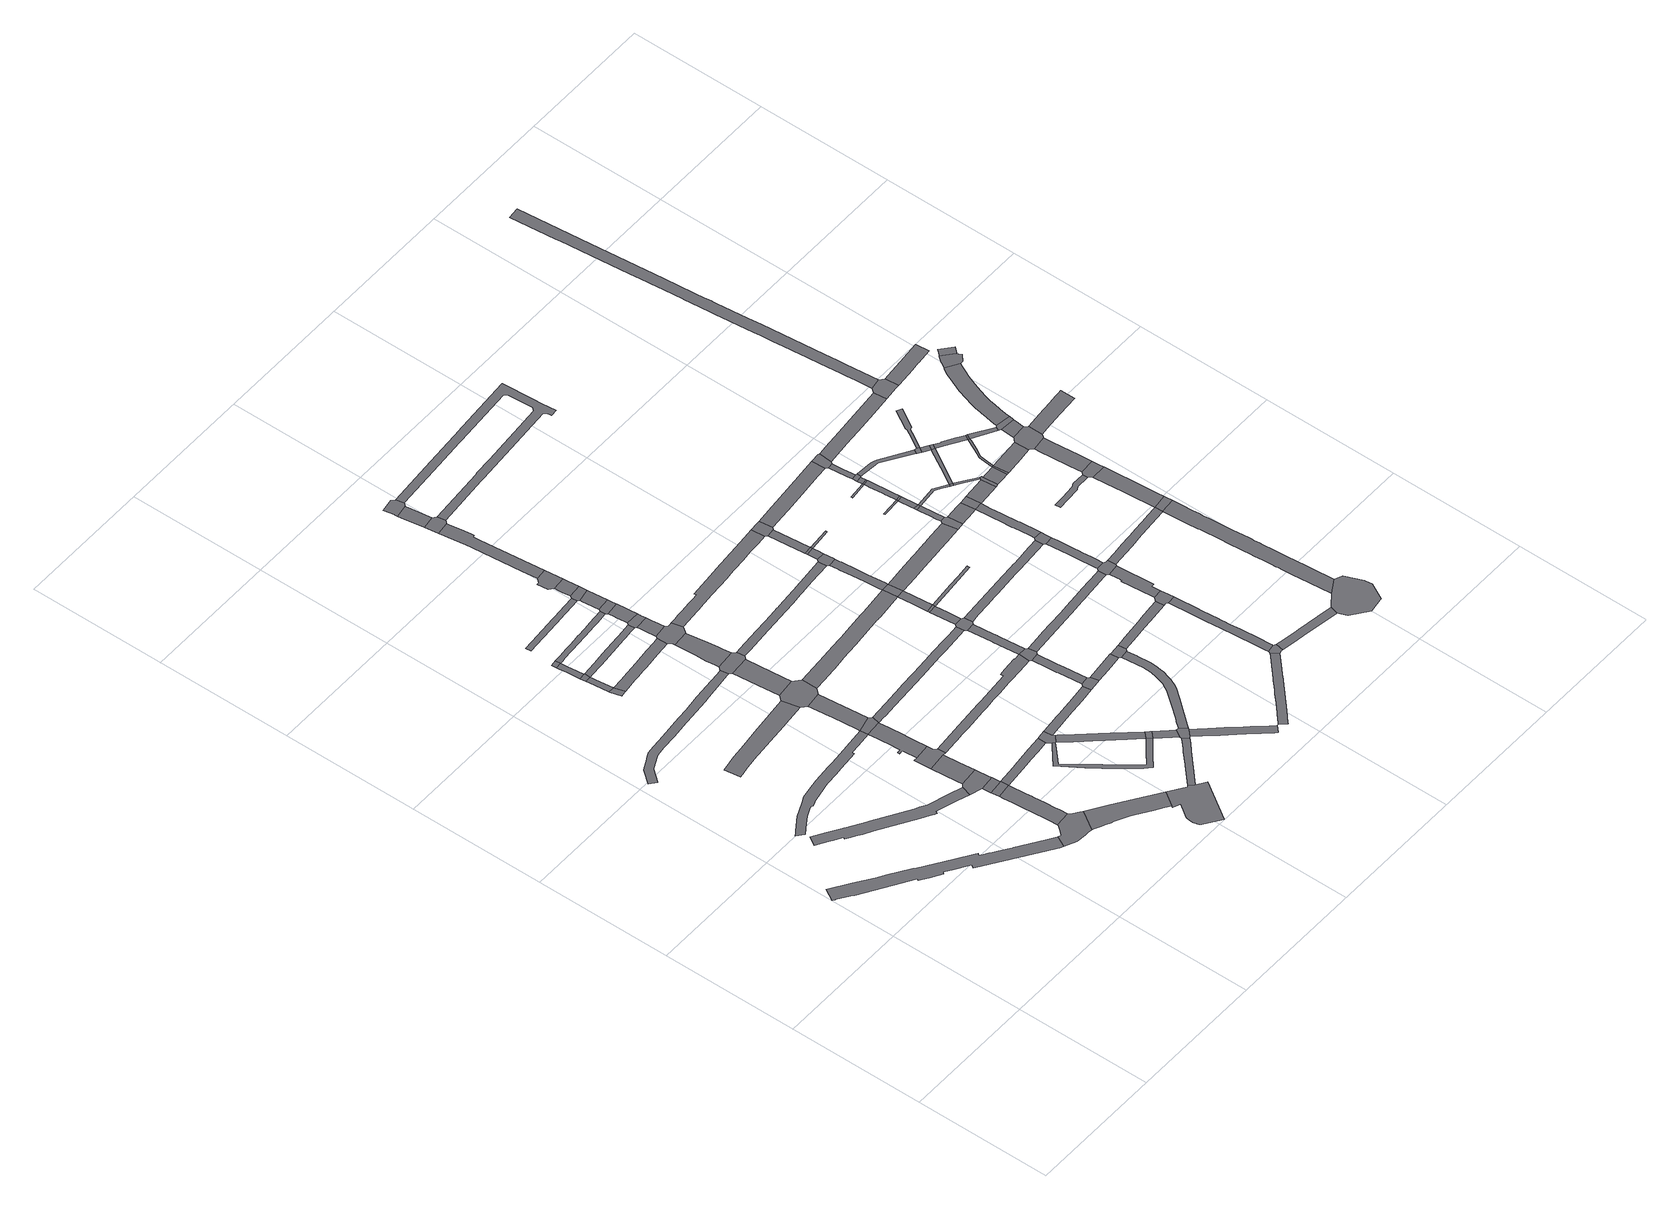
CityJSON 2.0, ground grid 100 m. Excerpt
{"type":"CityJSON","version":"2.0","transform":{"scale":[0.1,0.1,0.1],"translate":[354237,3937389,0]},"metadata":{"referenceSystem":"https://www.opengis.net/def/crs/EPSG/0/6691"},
"CityObjects":{
"road1":{"type":"Road","attributes":{"RoadStructureAttribute.sectionType":"1"},"geometry":[{"type":"MultiSurface","lod":"1","boundaries":[[[0,1,2,3,4,5,6,7,8,9,10,11,12,13,14,15,16,17,18,19,20,21,22,23,24,25,26,27,28,29,30,31,32,33,34,35,36,37,38,39,40,41,42,43,44,45]]]}]},
"road2":{"type":"Road","attributes":{"RoadStructureAttribute.sectionType":"1"},"geometry":[{"type":"MultiSurface","lod":"1","boundaries":[[[46,47,48,49,50,51,52,53,54,55,56,57,58,59,60,61,62,63,64,65,66,67,68,69,70,71,72,73,74,75]]]}]},
"road3":{"type":"Road","attributes":{"RoadStructureAttribute.sectionType":"1"},"geometry":[{"type":"MultiSurface","lod":"1","boundaries":[[[76,77,78,79,80,81,82,83,84,85,86,87,88,89,90,91,92,93,94,95,96,97,98,99,100,101,102,103,104,105,106,107,108,109,110,111,112,113,114]]]}]},
"road4":{"type":"Road","attributes":{"RoadStructureAttribute.sectionType":"1"},"geometry":[{"type":"MultiSurface","lod":"1","boundaries":[[[115,116,117,118,119,120,121,122,123,124,125,126,127,128,129,130,131,132,133,134,135,136,137,138,139,140,141,142,143,144,145,146,147,148,149,150,151]]]}]},
"road5":{"type":"Road","attributes":{"RoadStructureAttribute.sectionType":"1"},"geometry":[{"type":"MultiSurface","lod":"1","boundaries":[[[152,153,154,155,156,157,158,159,160,161,162,163,164,165,166,167,168,169,170,171,172,173,174]]]}]},
"road6":{"type":"Road","geometry":[{"type":"MultiSurface","lod":"1","boundaries":[[[175,176,177,178,179,180,181,182,0,45,183,184,185,186,187,188,189]]]}]},
"road7":{"type":"Road","geometry":[{"type":"MultiSurface","lod":"1","boundaries":[[[190,191,192,193,194,195,196]]]}]},
"road8":{"type":"Road","attributes":{"RoadStructureAttribute.sectionType":"1"},"geometry":[{"type":"MultiSurface","lod":"1","boundaries":[[[197,190,196,198,199,200,201,202,203]]]}]},
"road9":{"type":"Road","geometry":[{"type":"MultiSurface","lod":"1","boundaries":[[[203,202,204,205,206]]]}]},
"road10":{"type":"Road","attributes":{"RoadStructureAttribute.sectionType":"1"},"geometry":[{"type":"MultiSurface","lod":"1","boundaries":[[[205,207,208,209,210,211,212,206]]]}]},
"road11":{"type":"Road","attributes":{"RoadStructureAttribute.sectionType":"1"},"geometry":[{"type":"MultiSurface","lod":"1","boundaries":[[[213,214,215,216,217,218,219,220,221,222,179,178,223,224,225,226,227,228,229,230,231]]]}]},
"road12":{"type":"Road","geometry":[{"type":"MultiSurface","lod":"1","boundaries":[[[209,232,233,234,235,210]]]}]},
"road13":{"type":"Road","geometry":[{"type":"MultiSurface","lod":"1","boundaries":[[[236,237,238,239,240,46,75]]]}]},
"road14":{"type":"Road","geometry":[{"type":"MultiSurface","lod":"1","boundaries":[[[241,213,231,242,243,244]]]}]},
"road15":{"type":"Road","attributes":{"RoadStructureAttribute.sectionType":"1"},"geometry":[{"type":"MultiSurface","lod":"1","boundaries":[[[243,245,237,236,246,244]]]}]},
"road16":{"type":"Road","attributes":{"RoadStructureAttribute.sectionType":"1"},"geometry":[{"type":"MultiSurface","lod":"1","boundaries":[[[247,248,240,239,249,250]]]}]},
"road17":{"type":"Road","geometry":[{"type":"MultiSurface","lod":"1","boundaries":[[[251,252,253,254,255,256,257,247,250]]]}]},
"road18":{"type":"Road","attributes":{"RoadStructureAttribute.sectionType":"1"},"geometry":[{"type":"MultiSurface","lod":"1","boundaries":[[[258,259,260,261,262,263,264,265,266,267,268,269,270,271,272,273,175,189]]]}]},
"road19":{"type":"Road","attributes":{"RoadStructureAttribute.sectionType":"1"},"geometry":[{"type":"MultiSurface","lod":"1","boundaries":[[[274,275,276,277,278,279,280,281,282,255,254,283,284,285,286,287,113]]]}]},
"road20":{"type":"Road","attributes":{"RoadStructureAttribute.sectionType":"1"},"geometry":[{"type":"MultiSurface","lod":"1","boundaries":[[[195,288,289,290,291,292,293,294,295,296,297,298,299,300,301,302,303,196]]]}]},
"road21":{"type":"Road","attributes":{"RoadStructureAttribute.sectionType":"1"},"geometry":[{"type":"MultiSurface","lod":"1","boundaries":[[[202,304,305,306,307,308,309,310,311,312,313,314,315,316,317,318,319,320,321,322,323,324,204]]]}]},
"road22":{"type":"Road","geometry":[{"type":"MultiSurface","lod":"1","boundaries":[[[114,113,287,325,326]]]}]},
"road23":{"type":"Road","attributes":{"RoadStructureAttribute.sectionType":"1"},"geometry":[{"type":"MultiSurface","lod":"1","boundaries":[[[327,328,329,330,331,332,333,334,335,336,337,338,339,340,341,342,343,344,345,346,347,348,349,350,232,209]]]}]},
"road24":{"type":"Road","attributes":{"RoadStructureAttribute.sectionType":"1"},"geometry":[{"type":"MultiSurface","lod":"1","boundaries":[[[351,352,353,354,355,356,357,358,359,114,326]]]}]},
"road25":{"type":"Road","attributes":{"RoadStructureAttribute.sectionType":"1"},"geometry":[{"type":"MultiSurface","lod":"1","boundaries":[[[360,361,362,363,364,365,366,367,368,369,242,231]]]}]},
"road26":{"type":"Road","attributes":{"RoadStructureAttribute.sectionType":"1"},"geometry":[{"type":"MultiSurface","lod":"1","boundaries":[[[370,371,372,373,374,375,376,377,378,379,380,381,382,383,384,385,386,387,388,389]]]}]},
"road27":{"type":"Road","geometry":[{"type":"MultiSurface","lod":"1","boundaries":[[[390,391,163,162,354,353,392,393,394]]]}]},
"road28":{"type":"Road","attributes":{"RoadStructureAttribute.sectionType":"1"},"geometry":[{"type":"MultiSurface","lod":"1","boundaries":[[[395,396,397,398,390,394]]]}]},
"road29":{"type":"Road","geometry":[{"type":"MultiSurface","lod":"1","boundaries":[[[399,271,270,400,401,402,403,404,405,406,407,408,409,410,411,412,413,414,415,416,417,418,419,420,421,422,423,424,425]]]}]},
"road30":{"type":"Road","geometry":[{"type":"MultiSurface","lod":"1","boundaries":[[[397,396,426,427,428,429,115,151]]]}]},
"road31":{"type":"Road","attributes":{"RoadStructureAttribute.sectionType":"1"},"geometry":[{"type":"MultiSurface","lod":"1","boundaries":[[[428,430,431,432,433,434,435,436,437,429]]]}]},
"road32":{"type":"Road","geometry":[{"type":"MultiSurface","lod":"1","boundaries":[[[438,297,296,439,434,433,440,441,442,443,444,445]]]}]},
"road33":{"type":"Road","attributes":{"RoadStructureAttribute.sectionType":"1"},"geometry":[{"type":"MultiSurface","lod":"1","boundaries":[[[446,447,438,445,448,449,450,451,452]]]}]},
"road34":{"type":"Road","geometry":[{"type":"MultiSurface","lod":"1","boundaries":[[[451,453,454,455,456,457,315,314,452]]]}]},
"road35":{"type":"Road","geometry":[{"type":"MultiSurface","lod":"1","boundaries":[[[458,459,460,365,364,461,462,463,464,465,466]]]}]},
"road36":{"type":"Road","attributes":{"RoadStructureAttribute.sectionType":"1"},"geometry":[{"type":"MultiSurface","lod":"1","boundaries":[[[467,468,469,470,457,456,471]]]}]},
"road37":{"type":"Road","attributes":{"RoadStructureAttribute.sectionType":"1"},"geometry":[{"type":"MultiSurface","lod":"1","boundaries":[[[472,473,474,475,476,477,465,464,463,478,479,480,481,482,483,484,485,486,487,488],[489,490,491,492,493,494,464,495,496,497,498,499,500,501,488]]]}]},
"road38":{"type":"Road","geometry":[{"type":"MultiSurface","lod":"1","boundaries":[[[502,503,504,339,338,467,471]]]}]},
"road39":{"type":"Road","attributes":{"RoadStructureAttribute.sectionType":"1"},"geometry":[{"type":"MultiSurface","lod":"1","boundaries":[[[505,506,507,504,503]]]}]},
"road40":{"type":"Road","geometry":[{"type":"MultiSurface","lod":"1","boundaries":[[[370,389,506,505,508,509]]]}]},
"road41":{"type":"Road","attributes":{"RoadStructureAttribute.sectionType":"1"},"geometry":[{"type":"MultiSurface","lod":"1","boundaries":[[[508,510,511,512,513,514,509]]]}]},
"road42":{"type":"Road","geometry":[{"type":"MultiSurface","lod":"1","boundaries":[[[515,516,517,512,511,518,519]]]}]},
"road43":{"type":"Road","attributes":{"RoadStructureAttribute.sectionType":"1"},"geometry":[{"type":"MultiSurface","lod":"1","boundaries":[[[520,521,522,523,524,525,526,527,528,529,530,531,532,533,534,535,536,537,538,539,540,541,542,543,544,545,546,252,251]]]}]},
"road44":{"type":"Road","attributes":{"RoadStructureAttribute.sectionType":"1"},"geometry":[{"type":"MultiSurface","lod":"1","boundaries":[[[424,547,548,549,550,551,552,553,554,555,556,557,558,425]]]}]},
"road45":{"type":"Road","attributes":{"RoadStructureAttribute.sectionType":"1"},"geometry":[{"type":"MultiSurface","lod":"1","boundaries":[[[518,559,560,561,562,563,564,565,566,567,568,569,570,571,572,519]]]}]},
"road46":{"type":"Road","attributes":{"RoadStructureAttribute.sectionType":"1"},"geometry":[{"type":"MultiSurface","lod":"1","boundaries":[[[573,574,575,576,577,578,579,580,581,582,583,584,585,586,325,287,587,588,589,590,591,592,593,594,595,596]]]}]},
"road47":{"type":"Road","geometry":[{"type":"MultiSurface","lod":"1","boundaries":[[[487,597,598,472,488]]]}]},
"road48":{"type":"Road","attributes":{"RoadStructureAttribute.sectionType":"1"},"geometry":[{"type":"MultiSurface","lod":"1","boundaries":[[[466,599,600,601,602,603,604,605,606,607,608,609,610,611,458]]]}]},
"road49":{"type":"Road","geometry":[{"type":"MultiSurface","lod":"1","boundaries":[[[568,567,612,613,614,615]]]}]},
"road50":{"type":"Road","attributes":{"RoadStructureAttribute.sectionType":"1"},"geometry":[{"type":"MultiSurface","lod":"1","boundaries":[[[614,616,617,618,619,615]]]}]},
"road51":{"type":"Road","attributes":{"RoadStructureAttribute.sectionType":"1"},"geometry":[{"type":"MultiSurface","lod":"1","boundaries":[[[620,621,622,623,597,487]]]}]},
"road52":{"type":"Road","geometry":[{"type":"MultiSurface","lod":"1","boundaries":[[[624,625,626,627,618,617,628,629]]]}]},
"road53":{"type":"Road","attributes":{"RoadStructureAttribute.sectionType":"1"},"geometry":[{"type":"MultiSurface","lod":"1","boundaries":[[[630,631,632,633,634,635,636,637,638,393,392,639,640,641,642,643,644,645,646,647,648,649,650,651,652,653]]]}]},
"road54":{"type":"Road","geometry":[{"type":"MultiSurface","lod":"1","boundaries":[[[654,622,621,553,552,655,656,657]]]}]},
"road55":{"type":"Road","attributes":{"RoadStructureAttribute.sectionType":"1"},"geometry":[{"type":"MultiSurface","lod":"1","boundaries":[[[658,659,660,661,662,663,664,665,666,667,668,669,670,427,426,671,672,673,674,675,676,677,678,679,680,681,682]]]}]},
"road56":{"type":"Road","attributes":{"RoadStructureAttribute.sectionType":"1"},"geometry":[{"type":"MultiSurface","lod":"1","boundaries":[[[683,684,685,686,687,688,689,690,691,692,656,655,693,694,695,696,697,698,699,700,701,702,703,704]]]}]},
"road57":{"type":"Road","attributes":{"RoadStructureAttribute.sectionType":"1"},"geometry":[{"type":"MultiSurface","lod":"1","boundaries":[[[705,706,707,708,709,710,711,712,713,714,715,716,717,718,719,442,441,720,721,722,723,724,725,726,727,728,729,730,731,732,733,734,735,736]]]}]},
"road58":{"type":"Road","geometry":[{"type":"MultiSurface","lod":"1","boundaries":[[[737,604,603,738,739,740,741]]]}]},
"road59":{"type":"Road","attributes":{"RoadStructureAttribute.sectionType":"1"},"geometry":[{"type":"MultiSurface","lod":"1","boundaries":[[[742,743,744,745,746,747,748,749,750,751,737,741]]]}]},
"road60":{"type":"Road","geometry":[{"type":"MultiSurface","lod":"1","boundaries":[[[535,534,747,746,752,753,754,755]]]}]},
"road61":{"type":"Road","attributes":{"RoadStructureAttribute.sectionType":"1"},"geometry":[{"type":"MultiSurface","lod":"1","boundaries":[[[756,757,758,759,760,761,762,763,764,765,766,767,768,769,770,771,772,773,774,775,776,777,778,779,780,781,782,783,784,785,786,654,657]]]}]},
"road62":{"type":"Road","attributes":{"RoadStructureAttribute.sectionType":"1"},"geometry":[{"type":"MultiSurface","lod":"1","boundaries":[[[787,788,789,790,791,792,793,794,535,755]]]}]},
"road63":{"type":"Road","attributes":{"RoadStructureAttribute.sectionType":"1"},"geometry":[{"type":"MultiSurface","lod":"1","boundaries":[[[795,796,797,798,799,740,739]]]}]},
"road64":{"type":"Road","geometry":[{"type":"MultiSurface","lod":"1","boundaries":[[[800,801,802,596,595,792,791,803,804]]]}]},
"road65":{"type":"Road","attributes":{"RoadStructureAttribute.sectionType":"1"},"geometry":[{"type":"MultiSurface","lod":"1","boundaries":[[[805,802,801,806,807]]]}]},
"road66":{"type":"Road","geometry":[{"type":"MultiSurface","lod":"1","boundaries":[[[808,809,805,807,810]]]}]},
"road67":{"type":"Road","attributes":{"RoadStructureAttribute.sectionType":"1"},"geometry":[{"type":"MultiSurface","lod":"1","boundaries":[[[652,811,808,810,812]]]}]},
"road68":{"type":"Road","geometry":[{"type":"MultiSurface","lod":"1","boundaries":[[[652,812,813,653]]]}]},
"road69":{"type":"Road","geometry":[{"type":"MultiSurface","lod":"1","boundaries":[[[771,814,815,816,798,797,772]]]}]},
"road70":{"type":"Road","attributes":{"RoadStructureAttribute.sectionType":"1"},"geometry":[{"type":"MultiSurface","lod":"1","boundaries":[[[817,818,819,820,821,822,653,813,823,824,825,826,827,828,829]]]}]},
"road71":{"type":"Road","geometry":[{"type":"MultiSurface","lod":"1","boundaries":[[[681,829,828,830,831,832,833,834,682]]]}]},
"road72":{"type":"Road","attributes":{"RoadStructureAttribute.sectionType":"1"},"geometry":[{"type":"MultiSurface","lod":"1","boundaries":[[[835,836,834,833,837,838,839]]]}]},
"road73":{"type":"Road","attributes":{"RoadStructureAttribute.sectionType":"1"},"geometry":[{"type":"MultiSurface","lod":"1","boundaries":[[[840,841,842,843,844,845,846,847,848,849,850,851,852,853,854,855,856,857,858,859,860,861,862]]]}]},
"road74":{"type":"Road","geometry":[{"type":"MultiSurface","lod":"1","boundaries":[[[835,839,863,864]]]}]},
"road75":{"type":"Road","attributes":{"RoadStructureAttribute.sectionType":"1"},"geometry":[{"type":"MultiSurface","lod":"1","boundaries":[[[628,865,866,867,868,869,870,871,872,873,874,875,876,613,612,877,878,879,880,881,882,883,884,885,886,887,888,889,890,629]]]}]},
"road76":{"type":"Road","attributes":{"RoadStructureAttribute.sectionType":"1"},"geometry":[{"type":"MultiSurface","lod":"1","boundaries":[[[863,891,892,893,894,895,896,897,864]]]}]},
"road77":{"type":"Road","attributes":{"RoadStructureAttribute.sectionType":"1"},"geometry":[{"type":"MultiSurface","lod":"1","boundaries":[[[807,898,899,900,901,902,810]]]}]},
"road78":{"type":"Road","geometry":[{"type":"MultiSurface","lod":"1","boundaries":[[[903,736,735,894,893,904,905]]]}]},
"road79":{"type":"Road","attributes":{"RoadStructureAttribute.sectionType":"1"},"geometry":[{"type":"MultiSurface","lod":"1","boundaries":[[[839,906,907,863]]]}]},
"road80":{"type":"Road","attributes":{"RoadStructureAttribute.sectionType":"1"},"geometry":[{"type":"MultiSurface","lod":"1","boundaries":[[[908,909,910,911,912,913,914,915,916,917,918,919,920,921,922,923,924,925,926,927,928,754,753]]]}]},
"road81":{"type":"Road","attributes":{"RoadStructureAttribute.sectionType":"1"},"geometry":[{"type":"MultiSurface","lod":"1","boundaries":[[[929,930,931,932,933,934,935,936,937,938,939,815,814]]]}]},
"road82":{"type":"Road","attributes":{"RoadStructureAttribute.sectionType":"1"},"geometry":[{"type":"MultiSurface","lod":"1","boundaries":[[[940,941,942,943,944,945,946,947,948,949,950,951,952,953,954,800,804]]]}]},
"road83":{"type":"Road","attributes":{"RoadStructureAttribute.sectionType":"1"},"geometry":[{"type":"MultiSurface","lod":"1","boundaries":[[[955,956,957,958,959,960,961,962,963,964,965,966,967,968,813,812,969,970,971,972,973,974,975,976]]]}]},
"road84":{"type":"Road","geometry":[{"type":"MultiSurface","lod":"1","boundaries":[[[840,862,977,978,979,980,981]]]}]},
"road85":{"type":"Road","attributes":{"RoadStructureAttribute.sectionType":"1"},"geometry":[{"type":"MultiSurface","lod":"1","boundaries":[[[982,983,984,985,986,987,988,989,981,980,990,991,992,993,994,995,996,997,998,999,1000,1001]]]}]},
"road86":{"type":"Road","attributes":{"RoadStructureAttribute.sectionType":"1"},"geometry":[{"type":"MultiSurface","lod":"1","boundaries":[[[904,1002,1003,1004,1005,1006,1007,1008,1009,1010,1011,905]]]}]},
"road87":{"type":"Road","geometry":[{"type":"MultiSurface","lod":"1","boundaries":[[[1012,1013,1014,1015,933,932,1016,982,1001]]]}]},
"road88":{"type":"Road","attributes":{"RoadStructureAttribute.sectionType":"1"},"geometry":[{"type":"MultiSurface","lod":"1","boundaries":[[[1017,1018,1019,1020,1021,1022,1023,1014,1013,1024,1025,1026,1027]]]}]},
"road89":{"type":"Road","attributes":{"RoadStructureAttribute.sectionType":"1"},"geometry":[{"type":"MultiSurface","lod":"1","boundaries":[[[978,1028,1029,1030,1031,1032,1033,1034,1035,1036,1037,979]]]}]},
"road90":{"type":"Road","attributes":{"RoadStructureAttribute.sectionType":"1"},"geometry":[{"type":"MultiSurface","lod":"1","boundaries":[[[1038,1039,1040,1041]]]}]},
"road91":{"type":"Road","geometry":[{"type":"MultiSurface","lod":"1","boundaries":[[[1042,1043,1044,1045,955,976]]]}]},
"road92":{"type":"Road","geometry":[{"type":"MultiSurface","lod":"1","boundaries":[[[1046,1047,1048,1049,1050,919,918,1017,1027]]]}]},
"road93":{"type":"Road","attributes":{"RoadStructureAttribute.sectionType":"1"},"geometry":[{"type":"MultiSurface","lod":"1","boundaries":[[[1044,1051,1052,1053,1054,1055,1056,1045]]]}]},
"road94":{"type":"Road","attributes":{"RoadStructureAttribute.sectionType":"1"},"geometry":[{"type":"MultiSurface","lod":"1","boundaries":[[[1057,1058,1059,1060]]]}]},
"road95":{"type":"Road","attributes":{"RoadStructureAttribute.sectionType":"1"},"geometry":[{"type":"MultiSurface","lod":"1","boundaries":[[[1061,1062,1063,1064,1065,1066,1050,1049,1067,1068,1069,1070,1071,1072,1073,1074]]]}]},
"road96":{"type":"Road","geometry":[{"type":"MultiSurface","lod":"1","boundaries":[[[1075,1076,1053,1052]]]}]},
"road97":{"type":"Road","attributes":{"RoadStructureAttribute.sectionType":"1"},"geometry":[{"type":"MultiSurface","lod":"1","boundaries":[[[1040,1077,1076,1075,1078,1079]]]}]},
"road98":{"type":"Road","geometry":[{"type":"MultiSurface","lod":"1","boundaries":[[[1041,1040,1079,1080,1081]]]}]},
"road99":{"type":"Road","geometry":[{"type":"MultiSurface","lod":"1","boundaries":[[[1073,1082,1083,1084,947,946,1074]]]}]},
"road100":{"type":"Road","attributes":{"RoadStructureAttribute.sectionType":"1"},"geometry":[{"type":"MultiSurface","lod":"1","boundaries":[[[1085,1043,1042,1086,1087,1088,1089,1090,1091,1092,1093,1094,1095,1084,1083,1096,1097,1098,1099,1100,1101,1088,1102]]]}]},
"road101":{"type":"Road","attributes":{"RoadStructureAttribute.sectionType":"1"},"geometry":[{"type":"MultiSurface","lod":"1","boundaries":[[[1103,1104,1105,1059,1106,1107,1108,1109,1110,1111,1041,1081]]]}]},
"road102":{"type":"Road","geometry":[{"type":"MultiSurface","lod":"1","boundaries":[[[1059,1105,1112,1060]]]}]},
"road103":{"type":"Road","attributes":{"RoadStructureAttribute.sectionType":"1"},"geometry":[{"type":"MultiSurface","lod":"1","boundaries":[[[1112,1113,1114,1060]]]}]},
"road104":{"type":"Road","geometry":[{"type":"MultiSurface","lod":"1","boundaries":[[[1115,1116,1114,1113,1117,1118]]]}]},
"road105":{"type":"Road","attributes":{"RoadStructureAttribute.sectionType":"1"},"geometry":[{"type":"MultiSurface","lod":"1","boundaries":[[[1119,1116,1115,1120,1121,1122]]]}]},
"road106":{"type":"Road","attributes":{"RoadStructureAttribute.sectionType":"1"},"geometry":[{"type":"MultiSurface","lod":"1","boundaries":[[[1123,1124,1075,1052,1125,1126,1127,1128,1129]]]}]},
"road107":{"type":"Road","geometry":[{"type":"MultiSurface","lod":"1","boundaries":[[[1121,1130,1131,1132,1007,1006,1122]]]}]},
"road108":{"type":"Road","geometry":[{"type":"MultiSurface","lod":"1","boundaries":[[[1088,1101,1133,1134,1102]]]}]},
"road109":{"type":"Road","geometry":[{"type":"MultiSurface","lod":"1","boundaries":[[[1128,1135,1136,1129]]]}]},
"road110":{"type":"Road","attributes":{"RoadStructureAttribute.sectionType":"1"},"geometry":[{"type":"MultiSurface","lod":"1","boundaries":[[[1137,1138,1139,1133,1101]]]}]},
"road111":{"type":"Road","attributes":{"RoadStructureAttribute.sectionType":"1"},"geometry":[{"type":"MultiSurface","lod":"1","boundaries":[[[1140,1141,1142,1143,1144,1145,1146,1147,1148,1047,1046,1149,1150,1151,1152,1153,1154,1155,1156]]]}]},
"road112":{"type":"Road","attributes":{"RoadStructureAttribute.sectionType":"1"},"geometry":[{"type":"MultiSurface","lod":"1","boundaries":[[[1117,1157,1158,1159,1160,1161,1162,1118]]]}]},
"road113":{"type":"Road","geometry":[{"type":"MultiSurface","lod":"1","boundaries":[[[1163,1164,1165,1166,1167,1168,1169,1170,1171,1033,1032,1172,1173]]]}]},
"road114":{"type":"Road","attributes":{"RoadStructureAttribute.sectionType":"1"},"geometry":[{"type":"MultiSurface","lod":"1","boundaries":[[[1174,1175,1176,1136,1135,1177,1178]]]}]},
"road115":{"type":"Road","geometry":[{"type":"MultiSurface","lod":"1","boundaries":[[[1139,1138,1179,1180,1181,1174,1178]]]}]},
"road116":{"type":"Road","attributes":{"RoadStructureAttribute.sectionType":"1"},"geometry":[{"type":"MultiSurface","lod":"1","boundaries":[[[1179,1182,1183,1184,1185,1186,1187,1188,1180]]]}]},
"road117":{"type":"Road","geometry":[{"type":"MultiSurface","lod":"1","boundaries":[[[1189,1190,1191,1159,1158,1192,1193]]]}]},
"road118":{"type":"Road","attributes":{"RoadStructureAttribute.sectionType":"1"},"geometry":[{"type":"MultiSurface","lod":"1","boundaries":[[[1156,1194,1195,1196,1197,1198,1199,1200,1201,1202,1203,1204,1205,1206,1207,1208,1209,1170,1169,1210,1211,1212,1213,1214,1215,1216,1217,1218,1219,1220,1221,1222,1223,1224,1225,1226,1227,1228,1229,1230,1231,1232,1233,1234]]]}]},
"road119":{"type":"Road","attributes":{"RoadStructureAttribute.sectionType":"1"},"geometry":[{"type":"MultiSurface","lod":"1","boundaries":[[[1235,1236,1189,1193]]]}]},
"road120":{"type":"Road","attributes":{"RoadStructureAttribute.sectionType":"1"},"geometry":[{"type":"MultiSurface","lod":"1","boundaries":[[[1237,1238,1239,1240,1241,1242,1243,1244,1245,1246]]]}]},
"road121":{"type":"Road","attributes":{"RoadStructureAttribute.sectionType":"1"},"geometry":[{"type":"MultiSurface","lod":"1","boundaries":[[[1247,1248,1249,1250,1251,1252,1253,1254,1255,1235,1256,1129,1136,1257,1255,1258,1259,1260]]]}]},
"road122":{"type":"Road","geometry":[{"type":"MultiSurface","lod":"1","boundaries":[[[1261,1185,1184,1262,1263,1264]]]}]},
"road123":{"type":"Road","attributes":{"RoadStructureAttribute.sectionType":"1"},"geometry":[{"type":"MultiSurface","lod":"1","boundaries":[[[1265,1266,1267,1268,1269,1131,1130,1270,1271,1272,1273,1274]]]}]},
"road124":{"type":"Road","geometry":[{"type":"MultiSurface","lod":"1","boundaries":[[[1255,1254,1236,1235]]]}]},
"road125":{"type":"Road","geometry":[{"type":"MultiSurface","lod":"1","boundaries":[[[1156,1234,1275,1140]]]}]},
"road126":{"type":"Road","attributes":{"RoadStructureAttribute.sectionType":"1"},"geometry":[{"type":"MultiSurface","lod":"1","boundaries":[[[1276,1277,1278,1279,1280,1281,1282,1283,1191,1190]]]}]},
"road127":{"type":"Road","attributes":{"RoadStructureAttribute.sectionType":"1"},"geometry":[{"type":"MultiSurface","lod":"1","boundaries":[[[1284,1285,1286,1287,1288,1263,1262]]]}]},
"road128":{"type":"Road","attributes":{"RoadStructureAttribute.sectionType":"1"},"geometry":[{"type":"MultiSurface","lod":"1","boundaries":[[[1275,1289,1290,1291,1292,1293,1294,1295,1296,1297,1140]]]}]},
"road129":{"type":"Road","attributes":{"RoadStructureAttribute.sectionType":"1"},"geometry":[{"type":"MultiSurface","lod":"1","boundaries":[[[1263,1298,1299,1300,1301,1302,1303,1304,1305,1306,1307,1308,1305,1309,1310,1311,1312,1313,1264]]]}]},
"road130":{"type":"Road","geometry":[{"type":"MultiSurface","lod":"1","boundaries":[[[1309,1305,1308,1247,1260]]]}]},
"road131":{"type":"Road","geometry":[{"type":"MultiSurface","lod":"1","boundaries":[[[1237,1246,1314,1293,1292,1315,1316,1317]]]}]},
"road132":{"type":"Road","attributes":{"RoadStructureAttribute.sectionType":"1"},"geometry":[{"type":"MultiSurface","lod":"1","boundaries":[[[1316,1318,1319,1320,1321,1322,1323,1324,1325,1317]]]}]},
"road133":{"type":"Road","geometry":[{"type":"MultiSurface","lod":"1","boundaries":[[[1286,1326,1322,1321,1327,1328,1329,1330,1331,1332,1333,1334,1287]]]}]},
"road134":{"type":"Road","attributes":{"RoadStructureAttribute.sectionType":"1"},"geometry":[{"type":"MultiSurface","lod":"1","boundaries":[[[1330,1335,1336,1337,1338,1331]]]}]},
"road135":{"type":"Road","geometry":[{"type":"MultiSurface","lod":"1","boundaries":[[[1339,1307,1306,1337,1336,1340,1341,1342]]]}]},
"road136":{"type":"Road","geometry":[{"type":"MultiSurface","lod":"1","boundaries":[[[1343,1265,1274,1344,1345,1346,1347,1348,1349]]]}]},
"road137":{"type":"Road","attributes":{"RoadStructureAttribute.sectionType":"1"},"geometry":[{"type":"MultiSurface","lod":"1","boundaries":[[[1350,1351,1352,1353,1354,1355,1356,1357,1358,1359,1360,1361,1362,1363,1364,1339,1342,1365,1366,1367,1368,1369,1370,1371,1372,1373,1374,1375,1376,1377]]]}]},
"road138":{"type":"Road","attributes":{"RoadStructureAttribute.sectionType":"1"},"geometry":[{"type":"MultiSurface","lod":"1","boundaries":[[[1378,1379,1380,1381,1382,1383,1384,1385,1329,1328,1386,1387,1388,1389,1390]]]}]},
"road139":{"type":"Road","attributes":{"RoadStructureAttribute.sectionType":"1"},"geometry":[{"type":"MultiSurface","lod":"1","boundaries":[[[1347,1391,1392,1393,1394,1395,1396,1397,1348]]]}]},
"road140":{"type":"Road","attributes":{"RoadStructureAttribute.sectionType":"1"},"geometry":[{"type":"MultiSurface","lod":"1","boundaries":[[[1398,1399,1400,1401,1402,1403,1404,1405,1406,1407,1408,1409,1410,1411,1412,1413,1414,1415,1416,1417,1418,1419,1420,1421,1422,1423,1424,1425,1426,1427,1428,1429,1430,1431,1432,1433,1434,1435,1436,1437,1438,1439,1440,1441,1442,1443,1343,1349]]]}]},
"road141":{"type":"Road","geometry":[{"type":"MultiSurface","lod":"1","boundaries":[[[1444,1445,1446,1447,1448,1449,1450,1451,1452,1350,1377]]]}]},
"road142":{"type":"Road","attributes":{"RoadStructureAttribute.sectionType":"1"},"geometry":[{"type":"MultiSurface","lod":"1","boundaries":[[[1453,1454,1455,1448,1447]]]}]}
},
"vertices":[
[1294,722,0],[1230,764,0],[1194,788,0],[1056,880,0],[1050,885,0],[1036,893,0],[998,919,0],[964,941,0],[942,957,0],[935,962,0],[925,969,0],[894,989,0],[868,1007,0],[881,1022,0],[867,1031,0],[757,1105,0],[539,1250,0],[532,1255,0],[530,1257,0],[383,1355,0],[324,1393,0],[201,1476,0],[56,1573,0],[5,1485,0],[23,1474,0],[24,1474,0],[119,1409,0],[127,1404,0],[339,1270,0],[476,1183,0],[474,1180,0],[468,1171,0],[528,1134,0],[530,1132,0],[612,1081,0],[618,1090,0],[622,1096,0],[671,1063,0],[778,992,0],[764,970,0],[777,960,0],[812,937,0],[1206,672,0],[1230,656,0],[1240,651,0],[1255,643,0],
[1259,1443,0],[1170,1471,0],[1007,1523,0],[963,1548,0],[933,1565,0],[681,1718,0],[664,1728,0],[538,1805,0],[536,1807,0],[516,1819,0],[437,1868,0],[342,1925,0],[303,1861,0],[384,1811,0],[411,1795,0],[469,1760,0],[461,1747,0],[484,1733,0],[535,1702,0],[537,1701,0],[563,1685,0],[627,1646,0],[888,1487,0],[966,1442,0],[972,1439,0],[979,1436,0],[989,1433,0],[995,1447,0],[1145,1400,0],[1236,1371,0],
[1083,2223,0],[971,2211,0],[908,2207,0],[878,2205,0],[786,2198,0],[740,2193,0],[675,2182,0],[585,2166,0],[542,2146,0],[540,2145,0],[528,2140,0],[428,2096,0],[364,2051,0],[328,2027,0],[317,2020,0],[309,2014,0],[294,2004,0],[292,2002,0],[339,1963,0],[374,1986,0],[388,1995,0],[439,2029,0],[466,2047,0],[539,2078,0],[541,2079,0],[552,2084,0],[553,2084,0],[563,2074,0],[588,2084,0],[608,2092,0],[714,2110,0],[761,2119,0],[858,2127,0],[918,2133,0],[1064,2147,0],[1065,2164,0],[1131,2169,0],[1248,2181,0],[1240,2240,0],
[1104,3237,0],[1065,3232,0],[992,3226,0],[943,3222,0],[846,3212,0],[839,3212,0],[711,3196,0],[628,3188,0],[554,3181,0],[552,3180,0],[443,3169,0],[341,3161,0],[281,3154,0],[277,3154,0],[258,3143,0],[254,3141,0],[231,3128,0],[148,3086,0],[72,2991,0],[120,2954,0],[190,3040,0],[196,3044,0],[284,3089,0],[299,3097,0],[370,3103,0],[486,3113,0],[552,3119,0],[554,3119,0],[565,3121,0],[584,3122,0],[686,3132,0],[782,3140,0],[842,3146,0],[878,3151,0],[979,3161,0],[1098,3176,0],[1111,3178,0],
[488,2579,0],[501,2582,0],[545,2590,0],[547,2591,0],[566,2594,0],[674,2608,0],[687,2609,0],[868,2625,0],[929,2630,0],[1006,2638,0],[1166,2654,0],[1134,2779,0],[861,2749,0],[827,2746,0],[726,2733,0],[627,2723,0],[581,2717,0],[549,2712,0],[547,2712,0],[544,2712,0],[530,2709,0],[460,2695,0],[477,2578,0],
[1565,732,0],[1547,744,0],[1496,779,0],[1486,795,0],[1376,786,0],[1376,780,0],[1352,750,0],[1317,712,0],[1340,602,0],[1352,599,0],[1398,598,0],[1411,597,0],[1421,597,0],[1441,596,0],[1472,595,0],
[535,3663,0],[535,3658,0],[554,3581,0],[557,3581,0],[559,3581,0],[599,3585,0],[578,3663,0],
[518,3804,0],[562,3800,0],[560,3816,0],[559,3821,0],[559,3822,0],[558,3832,0],[515,3829,0],
[558,3878,0],[553,3877,0],[510,3874,0],
[542,3978,0],[541,3988,0],[535,4050,0],[492,4047,0],[494,4024,0],[500,3971,0],
[1339,1216,0],[1343,1181,0],[1349,1115,0],[1350,1102,0],[1355,1033,0],[1361,973,0],[1364,935,0],[1367,903,0],[1368,894,0],[1371,850,0],[1482,858,0],[1479,886,0],[1474,960,0],[1472,980,0],[1470,997,0],[1465,1054,0],[1465,1059,0],[1460,1109,0],[1448,1229,0],
[531,4087,0],[511,4085,0],[509,4085,0],[490,4083,0],
[1325,1343,0],[1435,1355,0],[1433,1375,0],[1423,1476,0],[1282,1462,0],
[1336,1242,0],[1443,1289,0],[1442,1289,0],[1332,1276,0],
[1435,1348,0],[1325,1336,0],
[1259,1694,0],[1278,1503,0],[1411,1595,0],[1399,1707,0],
[1422,1709,0],[1418,1768,0],[1397,1786,0],[1394,1830,0],[1280,1822,0],[1250,1820,0],[1256,1754,0],
[1487,588,0],[1524,570,0],[1563,552,0],[1595,536,0],[1602,535,0],[1613,529,0],[1631,520,0],[1706,485,0],[1714,481,0],[1735,467,0],[1841,395,0],[1901,355,0],[1940,329,0],[2010,432,0],[1844,544,0],[1705,638,0],
[1255,2107,0],[1259,2071,0],[1262,2032,0],[1268,1960,0],[1268,1945,0],[1240,1942,0],[1240,1926,0],[1270,1929,0],[1272,1911,0],[1387,1932,0],[1378,2057,0],[1376,2057,0],[1372,2117,0],[1364,2190,0],
[707,3598,0],[738,3601,0],[802,3609,0],[826,3611,0],[836,3612,0],[872,3614,0],[968,3623,0],[1018,3629,0],[1076,3634,0],[1074,3710,0],[1028,3705,0],[952,3698,0],[825,3686,0],[824,3685,0],[690,3672,0],[660,3670,0],
[560,3832,0],[562,3833,0],[580,3834,0],[674,3843,0],[730,3848,0],[810,3855,0],[816,3855,0],[936,3866,0],[951,3868,0],[1015,3873,0],[1057,3877,0],[1052,3922,0],[943,3913,0],[927,3911,0],[814,3902,0],[806,3901,0],[725,3893,0],[671,3889,0],[660,3888,0],[563,3878,0],[561,3878,0],
[1379,2249,0],[1358,2269,0],
[563,4052,0],[565,4053,0],[596,4055,0],[646,4060,0],[656,4061,0],[745,4068,0],[788,4071,0],[805,4073,0],[912,4081,0],[913,4081,0],[943,4084,0],[1036,4092,0],[1032,4129,0],[911,4119,0],[899,4118,0],[803,4110,0],[789,4109,0],[743,4105,0],[692,4100,0],[653,4097,0],[619,4094,0],[579,4091,0],[565,4090,0],[563,4090,0],
[1343,2409,0],[1339,2454,0],[1322,2634,0],[1203,2622,0],[1208,2588,0],[1220,2460,0],[1221,2443,0],[1230,2350,0],[1238,2267,0],
[1604,1245,0],[1650,1251,0],[1703,1257,0],[1785,1265,0],[1873,1275,0],[1875,1336,0],[1768,1324,0],[1639,1310,0],[1604,1305,0],[1586,1302,0],
[1010,4338,0],[929,4332,0],[885,4328,0],[812,4322,0],[795,4321,0],[745,4317,0],[630,4308,0],[568,4303,0],[566,4303,0],[502,4298,0],[505,4258,0],[565,4263,0],[567,4263,0],[637,4268,0],[721,4274,0],[773,4278,0],[797,4280,0],[822,4282,0],[893,4288,0],[1016,4297,0],
[1165,2817,0],[1155,2805,0],[1354,2672,0],[1355,2789,0],[1305,2831,0],
[1290,2985,0],[1273,3169,0],[1132,3160,0],[1150,2973,0],
[2128,353,0],[1935,318,0],[1973,303,0],[1989,297,0],[1931,219,0],[1923,208,0],[1919,199,0],[1916,190,0],[1915,184,0],[1914,178,0],[1912,165,0],[1911,153,0],[1912,146,0],[1912,141,0],[1913,133,0],[1914,127,0],[1916,120,0],[1918,113,0],[1920,106,0],[1923,100,0],[1926,95,0],[1929,89,0],[1931,87,0],[2052,6,0],[2235,281,0],[2170,326,0],[2137,361,0],
[1293,3192,0],[1286,3252,0],[1263,3272,0],[1123,3261,0],
[1254,3341,0],[1251,3370,0],[1239,3444,0],[1215,3597,0],[1100,3591,0],[1108,3432,0],[1112,3358,0],[1120,3291,0],
[1084,3726,0],[1098,3614,0],[1245,3637,0],[1251,3645,0],[1231,3724,0],[1217,3723,0],[1202,3721,0],[1180,3737,0],
[1072,3842,0],[1075,3810,0],[1176,3785,0],[1174,3818,0],[1172,3827,0],[1167,3871,0],[1070,3865,0],
[1163,3915,0],[1163,3919,0],[1161,3929,0],[1161,3933,0],[1063,3936,0],
[1943,1343,0],[1888,1337,0],[1884,1337,0],[1879,1266,0],[1885,1258,0],[1899,1242,0],[1913,1227,0],[1959,1268,0],[1947,1281,0],
[1049,4078,0],[1052,4049,0],[1055,4010,0],[1057,3997,0],[1145,4088,0],
[2329,850,0],[2260,928,0],[2189,1008,0],[2187,1010,0],[1993,1230,0],[1971,1256,0],[1876,1223,0],[1749,1117,0],[1858,950,0],[1858,949,0],[1923,865,0],[2080,664,0],[2125,624,0],[2202,687,0],[2227,707,0],[2314,778,0],[2285,811,0],[2199,741,0],[2115,672,0],[1951,885,0],[1861,1002,0],[1784,1102,0],[1874,1189,0],[1987,1144,0],[2032,1094,0],[2068,1053,0],[2119,996,0],[2129,985,0],[2163,947,0],[2212,893,0],
[1142,4117,0],[1139,4154,0],[1043,4144,0],
[1124,4305,0],[1028,4284,0],[1030,4273,0],
[1118,4363,0],[1022,4353,0],
[1108,4456,0],[1106,4481,0],[1010,4471,0],[1013,4439,0],[1015,4415,0],
[988,4579,0],[972,4578,0],[980,4499,0],[1092,4617,0],[1012,4608,0],
[1529,1716,0],[1542,1717,0],[1609,1724,0],[1661,1728,0],[1717,1732,0],[1796,1739,0],[1835,1742,0],[1880,1746,0],[1933,1750,0],[1961,1753,0],[2026,1758,0],[2129,1768,0],[2161,1770,0],[2244,1776,0],[2356,1785,0],[2358,1868,0],[2310,1863,0],[2309,1869,0],[2253,1864,0],[2202,1858,0],[2156,1854,0],[2158,1830,0],[2156,1830,0],[1897,1808,0],[1874,1806,0],[1655,1787,0],[1610,1784,0],
[2302,451,0],[2326,473,0],[2378,523,0],[2383,527,0],[2425,566,0],[2459,599,0],[2426,635,0],[2366,577,0],[2358,570,0],[2347,560,0],[2268,484,0],[2264,481,0],
[1071,4829,0],[1044,5094,0],[1039,5139,0],[1054,5141,0],[1051,5164,0],[1043,5214,0],[1035,5272,0],[1032,5289,0],[1025,5338,0],[930,5323,0],[940,5257,0],[959,5129,0],[964,5084,0],[1000,4720,0],
[2265,2316,0],[2204,2311,0],[2193,2311,0],[2109,2305,0],[2107,2304,0],[2064,2302,0],[2032,2300,0],[2018,2299,0],[2008,2298,0],[1836,2285,0],[1695,2275,0],[1688,2274,0],[1616,2266,0],[1580,2264,0],[1419,2194,0],[1431,2194,0],[1539,2202,0],[1615,2206,0],[1698,2215,0],[1840,2225,0],[2036,2239,0],[2093,2243,0],[2307,2259,0],[2299,2319,0],
[2357,819,0],[2350,827,0],
[1956,1282,0],[2180,1307,0],[2191,1308,0],[2293,1319,0],[2399,1331,0],[2392,1391,0],[2231,1373,0],[2185,1368,0],[2116,1361,0],[2087,1358,0],[2063,1355,0],[1980,1347,0],[1953,1344,0],
[1044,5361,0],[1034,5420,0],[1010,5439,0],[915,5425,0],
[988,5587,0],[982,5630,0],[887,5615,0],[890,5589,0],
[2395,688,0],[2426,654,0],[2461,707,0],[2434,736,0],
[965,5731,0],[871,5717,0],[883,5641,0],[884,5634,0],[1001,5653,0],[988,5712,0],
[2153,2857,0],[2083,2851,0],[2034,2846,0],[2012,2844,0],[1858,2830,0],[1787,2823,0],[1763,2821,0],[1702,2816,0],[1542,2802,0],[1431,2678,0],[1595,2693,0],[1601,2693,0],[1621,2695,0],[1633,2698,0],[1712,2706,0],[1799,2714,0],[1852,2719,0],[1861,2720,0],[2041,2737,0],[2045,2737,0],[2067,2739,0],[2071,2739,0],[2273,2758,0],[2261,2868,0],
[2482,705,0],[2468,608,0],[2514,650,0],[2521,659,0],
[2116,3321,0],[2081,3318,0],[1948,3306,0],[1922,3303,0],[1911,3302,0],[1860,3298,0],[1764,3290,0],[1740,3287,0],[1737,3287,0],[1659,3280,0],[1596,3275,0],[1503,3269,0],[1328,3256,0],[1351,3197,0],[1498,3209,0],[1619,3219,0],[1745,3227,0],[1746,3228,0],[1824,3235,0],[1916,3243,0],[1935,3245,0],[2042,3255,0],[2121,3262,0],[2207,3269,0],[2201,3330,0],
[2849,274,0],[2775,359,0],[2771,364,0],[2710,430,0],[2697,445,0],[2684,460,0],[2663,484,0],[2561,597,0],[2551,608,0],[2523,639,0],[2505,567,0],[2521,549,0],[2565,500,0],[2574,490,0],[2596,465,0],[2664,389,0],[2743,301,0],[2753,289,0],[2766,275,0],[2820,214,0],[2835,198,0],[2881,240,0],
[2079,3816,0],[1816,3793,0],[1813,3793,0],[1647,3779,0],[1511,3767,0],[1513,3748,0],[1507,3748,0],[1467,3744,0],[1427,3741,0],[1393,3738,0],[1385,3737,0],[1346,3734,0],[1310,3731,0],[1280,3728,0],[1271,3727,0],[1406,3659,0],[1462,3664,0],[1471,3665,0],[1487,3666,0],[1535,3670,0],[1566,3673,0],[1603,3675,0],[1633,3678,0],[1663,3681,0],[1735,3687,0],[1784,3692,0],[1822,3696,0],[1921,3704,0],[2009,3712,0],[2089,3718,0],[2165,3725,0],[2155,3823,0],
[2404,1407,0],[2441,1336,0],[2495,1341,0],[2479,1400,0],[2464,1413,0],
[2447,1584,0],[2446,1592,0],[2446,1596,0],[2439,1659,0],[2428,1778,0],[2368,1772,0],[2379,1652,0],[2385,1592,0],[2385,1591,0],[2387,1576,0],
[2438,1792,0],[2441,1795,0],[2435,1855,0],[2419,1867,0],
[2538,680,0],[2680,854,0],[2740,928,0],[2754,956,0],[2775,998,0],[2787,1039,0],[2793,1058,0],[2795,1063,0],[2798,1074,0],[2805,1120,0],[2806,1131,0],[2809,1188,0],[2808,1211,0],[2802,1274,0],[2801,1285,0],[2794,1360,0],[2734,1353,0],[2749,1190,0],[2748,1170,0],[2747,1156,0],[2745,1125,0],[2738,1087,0],[2719,1019,0],[2698,981,0],[2698,980,0],[2689,961,0],[2632,890,0],[2599,848,0],[2546,784,0],[2523,756,0],[2519,752,0],
[2406,1998,0],[2400,2061,0],[2399,2074,0],[2396,2102,0],[2381,2250,0],[2321,2245,0],[2339,2068,0],[2340,2056,0],
[2590,1351,0],[2624,1355,0],[2719,1365,0],[2712,1426,0],[2676,1422,0],
[2389,2325,0],[2373,2337,0],[2312,2333,0],[2393,2263,0],[2395,2265,0],
[2296,2523,0],[2363,2439,0],[2355,2528,0],
[2294,2539,0],[2295,2534,0],[2354,2548,0],
[2284,2649,0],[2333,2764,0],
[2321,2873,0],
[2808,1375,0],[2800,1435,0],[2725,1427,0],
[2229,3197,0],[2230,3179,0],[2239,3097,0],[2249,2993,0],[2252,2964,0],[2259,2890,0],[2319,2898,0],[2306,3022,0],[2297,3103,0],[2287,3218,0],[2286,3231,0],[2283,3261,0],[2222,3255,0],
[2281,3281,0],[2280,3307,0],[2278,3322,0],[2275,3347,0],[2215,3345,0],
[2208,3421,0],[2210,3399,0],[2271,3388,0],[2269,3419,0],[2268,3427,0],
[3330,651,0],[3311,634,0],[3257,582,0],[3256,581,0],[3204,533,0],[3174,504,0],[3167,498,0],[3106,440,0],[3079,416,0],[3024,364,0],[2995,337,0],[2926,273,0],[2899,247,0],[2891,240,0],[2933,196,0],[2941,204,0],[3013,272,0],[3120,372,0],[3200,446,0],[3208,454,0],[3238,483,0],[3271,513,0],[3369,606,0],
[2266,3442,0],[2206,3436,0],
[1382,5682,0],[1609,5700,0],[1620,5700,0],[1632,5701,0],[2095,5737,0],[2116,5719,0],[2125,5576,0],[2128,5529,0],[2110,5506,0],[1619,5467,0],[1478,5456,0],[1462,5454,0],[1436,5392,0],[1467,5394,0],[1651,5409,0],[2122,5447,0],[2145,5427,0],[2147,5396,0],[2197,5399,0],[2189,5510,0],[2185,5576,0],[2171,5803,0],[1671,5764,0],[1653,5763,0],[1636,5762,0],[1378,5742,0],
[2260,3506,0],[2257,3538,0],[2240,3717,0],[2180,3710,0],[2193,3571,0],[2200,3498,0],[2204,3452,0],
[2747,2564,0],[2745,2578,0],[2745,2584,0],[2641,2574,0],[2556,2567,0],
[2223,3829,0],[2253,3732,0],[2243,3831,0],
[2434,3442,0],[2433,3457,0],
[2824,1827,0],[2828,1828,0],[2951,1839,0],[2973,1841,0],[3044,1847,0],[3055,1848,0],[3105,1853,0],[3111,1853,0],[3151,1856,0],[3196,1860,0],[3223,1862,0],[3218,1922,0],[3194,1920,0],[3038,1907,0],[2960,1900,0],[2908,1895,0],[2823,1888,0],[2794,1885,0],[2682,1876,0],[2604,1870,0],[2494,1861,0],
[2889,1384,0],[3021,1398,0],[3075,1403,0],[3241,1421,0],[3235,1482,0],[3180,1476,0],[3069,1464,0],[3034,1459,0],[2917,1447,0],[2878,1443,0],[2833,1438,0],
[2463,2272,0],[2568,2281,0],[2645,2287,0],[2677,2289,0],[2879,2305,0],[2923,2309,0],[3183,2328,0],[3179,2389,0],[3054,2378,0],[3042,2377,0],[2946,2369,0],[2937,2368,0],[2900,2365,0],[2816,2359,0],[2458,2331,0],
[2931,2930,0],[2924,2929,0],[2871,2924,0],[2810,2918,0],[2742,2912,0],[2732,2911,0],[2731,2911,0],[2693,2908,0],[2655,2904,0],[2616,2900,0],[2606,2899,0],[2594,2898,0],[2560,2895,0],[2506,2891,0],[2461,2775,0],[2573,2786,0],[2729,2800,0],[2757,2803,0],[2828,2808,0],[2866,2812,0],[2898,2816,0],[2956,2821,0],
[3388,612,0],[3404,610,0],[3413,669,0],[3397,680,0],[3337,671,0],
[3275,1411,0],[3290,1235,0],[3296,1156,0],[3297,1154,0],[3305,1053,0],[3307,1035,0],[3328,778,0],[3336,689,0],[3396,692,0],[3394,711,0],[3388,788,0],[3376,927,0],[3369,1002,0],[3366,1043,0],[3364,1063,0],[3362,1088,0],[3352,1215,0],[3350,1240,0],[3337,1402,0],[3335,1416,0],
[2418,3747,0],[2427,3748,0],[2589,3763,0],[2765,3781,0],[2848,3789,0],[2842,3888,0],[2690,3874,0],[2646,3870,0],[2435,3849,0],[2389,3845,0],
[3332,1462,0],[3327,1513,0],[3258,1507,0],[3255,1506,0],[3260,1423,0],
[3239,1849,0],[3244,1784,0],[3245,1775,0],[3245,1766,0],[3246,1755,0],[3237,1754,0],[3256,1521,0],[3321,1580,0],[3341,1582,0],[3341,1587,0],[3319,1858,0],
[3477,598,0],[3532,590,0],[3572,583,0],[3851,540,0],[3855,540,0],[3870,597,0],[3837,603,0],[3601,639,0],[3582,642,0],[3491,657,0],
[2771,3265,0],[2772,3252,0],[2914,3262,0],[2913,3275,0],
[3008,2826,0],[2998,2936,0],[2984,2949,0],[2944,2946,0],
[3329,1870,0],[3323,1930,0],[3308,1929,0],[3291,1940,0],[3231,1937,0],
[2967,3120,0],[2967,3128,0],[2927,3124,0],[2929,3100,0],[2936,3028,0],[2940,2978,0],
[2757,3511,0],[2758,3500,0],[2890,3513,0],[2889,3524,0],
[3213,2150,0],[3214,2136,0],[3215,2128,0],[3216,2114,0],[3217,2099,0],[3230,1949,0],[3286,1995,0],[3283,2034,0],[3278,2100,0],[3276,2119,0],[3273,2159,0],[3262,2286,0],[3259,2322,0],[3198,2317,0],
[2965,3144,0],[2925,3143,0],
[2923,3161,0],[2963,3166,0],[2953,3266,0],
[2952,3273,0],[2952,3279,0],
[3255,2365,0],[3253,2399,0],[3193,2403,0],
[3097,2945,0],[3058,2831,0],[3068,2832,0],[3154,2840,0],[3163,2733,0],[3167,2689,0],[3168,2671,0],[3177,2569,0],[3178,2563,0],[3179,2556,0],[3189,2445,0],[3251,2424,0],[3239,2560,0],[3238,2565,0],[3226,2697,0],[3219,2775,0],[3214,2845,0],[3141,2949,0],
[2946,3337,0],[2931,3510,0],[2930,3517,0],[2891,3505,0],[2892,3490,0],[2893,3480,0],[2903,3373,0],[2904,3363,0],[2907,3337,0],
[2929,3528,0],
[2925,3569,0],[2885,3565,0],
[2921,3605,0],[2882,3598,0],[2931,3574,0],[2934,3604,0],
[2878,3641,0],[2912,3702,0],[2906,3777,0],[2865,3774,0],
[3125,3158,0],[3123,3158,0],[3121,3143,0],[3124,3141,0],[3162,3117,0],[3210,3085,0],[3219,3099,0],
[2915,3794,0],[2921,3890,0],[2912,3895,0],
[3203,2954,0],[3178,2951,0],
[3228,3074,0],[3239,3087,0],
[3328,2855,0],[3382,2860,0],[3372,2970,0],
[3858,1979,0],[3839,1977,0],[3741,1969,0],[3717,1967,0],[3623,1958,0],[3614,1957,0],[3560,1952,0],[3482,1945,0],[3394,1937,0],[3441,1880,0],[3512,1886,0],[3567,1892,0],[3584,1894,0],[3629,1898,0],[3793,1913,0],[3845,1918,0],[3860,1919,0],
[3088,3557,0],[3296,3423,0],[3315,3452,0],[3104,3578,0],[3081,3589,0],[3058,3594,0],
[4108,398,0],[4118,397,0],[4183,522,0],[4180,546,0],[4176,577,0],[4124,707,0],[4067,728,0],[3965,669,0],[3886,608,0],[3882,473,0],[4004,384,0],
[3383,2991,0],[3294,3050,0],[3247,3082,0],[3269,3047,0],[3375,2979,0],
[3405,2863,0],[3395,2972,0],[3396,2982,0],
[3445,2866,0],[3456,2867,0],[3509,2871,0],[3499,2981,0],[3498,2981,0],[3435,2976,0],[3419,2975,0],
[3347,3434,0],[3349,3438,0],[3332,3447,0],[3303,3418,0],[3327,3403,0],
[3867,1832,0],[3875,1741,0],[3881,1657,0],[3882,1651,0],[3897,1475,0],[3900,1443,0],[3909,1319,0],[3913,1279,0],[3916,1236,0],[3922,1173,0],[3927,1112,0],[3929,1079,0],[3930,1072,0],[3934,1024,0],[3939,954,0],[3944,900,0],[4053,910,0],[4042,1041,0],[4041,1053,0],[4037,1106,0],[4036,1127,0],[4030,1185,0],[4030,1194,0],[4026,1248,0],[4023,1290,0],[4019,1327,0],[4018,1343,0],[4016,1374,0],[4013,1398,0],[4013,1405,0],[4009,1446,0],[4006,1485,0],[4003,1524,0],[3994,1635,0],[3991,1666,0],[3988,1700,0],[3986,1724,0],[3982,1766,0],[3981,1777,0],[3974,1869,0],[3970,1930,0],
[3379,3369,0],[3400,3400,0],
[3797,2501,0],[3701,2501,0],[3674,2488,0],[3569,2482,0],[3490,2478,0],[3493,2438,0],[3565,2443,0],[3675,2451,0],[3695,2463,0],[3797,2465,0],
[3609,3278,0],[3607,3279,0],[3586,3292,0],[3560,3308,0],[3470,3362,0],[3464,3358,0],[3459,3361,0],[3422,3386,0],[3404,3359,0],[3297,3230,0],[3318,3217,0],[3453,3329,0],[3583,3249,0],[3588,3246,0],
[3499,2982,0],[3522,2872,0],[3512,2983,0],[3500,2984,0],
[3537,3949,0],[3138,3910,0],[2988,3896,0],[2933,3891,0],[2929,3891,0],[3094,3810,0],[3147,3815,0],[3216,3822,0],[3396,3839,0],[3546,3853,0],
[3965,1990,0],
[3417,3549,0],[3435,3579,0],[3454,3582,0],[3540,3724,0],[3505,3744,0],[3420,3603,0],[3418,3589,0],[3401,3562,0],
[3609,2880,0],[3620,2881,0],[3753,2894,0],[3749,3004,0],[3634,2994,0],
[3960,2046,0],[3947,2219,0],[3936,2348,0],[3929,2439,0],[3819,2437,0],[3827,2337,0],[3838,2213,0],[3846,2123,0],[3853,2037,0],
[3513,2992,0],[3525,3077,0],[3528,3100,0],[3540,3121,0],[3547,3134,0],[3553,3145,0],[3593,3224,0],[3601,3239,0],[3765,3147,0],[3779,3172,0],[3621,3271,0],[3586,3242,0],[3528,3124,0],[3515,3100,0],[3510,3085,0],[3509,3075,0],
[3818,2445,0],[3926,2466,0],[3921,2524,0],[3812,2518,0],
[3913,2622,0],[3896,2825,0],[3895,2833,0],[3891,2885,0],[3782,2870,0],[3786,2822,0],[3793,2743,0],[3805,2606,0],
[3764,2895,0],[3896,2893,0],[3909,2912,0],[3909,3019,0],[3888,3040,0],[3777,3034,0],[3775,3026,0],[3769,3021,0],[3753,3007,0],
[3895,3117,0],[3895,3125,0],[3786,3135,0],[3784,3116,0],
[3791,3178,0],[3896,3130,0],[3897,3135,0],[3900,3163,0],
[3562,3979,0],[3588,3857,0],[3617,3860,0],[3657,3864,0],[3683,3866,0],[3674,3965,0],[3641,3990,0],
[3972,3737,0],[3969,3733,0],[3957,3714,0],[3943,3688,0],[3928,3657,0],[3911,3621,0],[3879,3544,0],[3855,3474,0],[3838,3415,0],[3825,3366,0],[3824,3362,0],[3814,3315,0],[3806,3270,0],[3806,3263,0],[3794,3198,0],[3903,3183,0],[3913,3248,0],[3917,3261,0],[3922,3290,0],[3930,3327,0],[3932,3339,0],[3944,3385,0],[3959,3438,0],[3983,3502,0],[4010,3572,0],[4026,3606,0],[4052,3656,0],[4066,3678,0],
[4272,3032,0],[4270,3050,0],[4249,3049,0],[4228,3048,0],[4225,3048,0],[4215,3047,0],[4145,3040,0],[4028,3030,0],[3962,2917,0],[4106,2930,0],[4195,2937,0],[4263,2941,0],[4272,2941,0],
[3737,3871,0],[3834,3881,0],[3906,3887,0],[3909,3887,0],[4027,3898,0],[4018,3997,0],[3706,3968,0],
[3619,4234,0],[3611,4301,0],[3602,4395,0],[3558,4852,0],[3547,4958,0],[3525,5184,0],[3524,5199,0],[3521,5226,0],[3517,5271,0],[3509,5349,0],[3488,5569,0],[3435,6114,0],[3421,6267,0],[3385,6646,0],[3302,6638,0],[3335,6298,0],[3339,6268,0],[3368,5968,0],[3388,5759,0],[3401,5631,0],[3401,5625,0],[3404,5594,0],[3407,5570,0],[3426,5367,0],[3427,5363,0],[3428,5347,0],[3432,5314,0],[3432,5309,0],[3445,5168,0],[3447,5146,0],[3450,5109,0],[3452,5090,0],[3460,5012,0],[3477,4851,0],[3480,4815,0],[3482,4797,0],[3491,4709,0],[3503,4580,0],[3507,4539,0],[3509,4520,0],[3517,4444,0],[3530,4303,0],[3539,4216,0],[3541,4186,0],[3543,4169,0],[3550,4098,0],
[4087,3679,0],[4131,3720,0],[4122,3730,0],[4117,3750,0],[4034,3823,0],[4032,3821,0],[4000,3780,0],[3996,3774,0],[3976,3743,0],
[4154,3793,0],[4071,3865,0],[4041,3831,0]
]}
